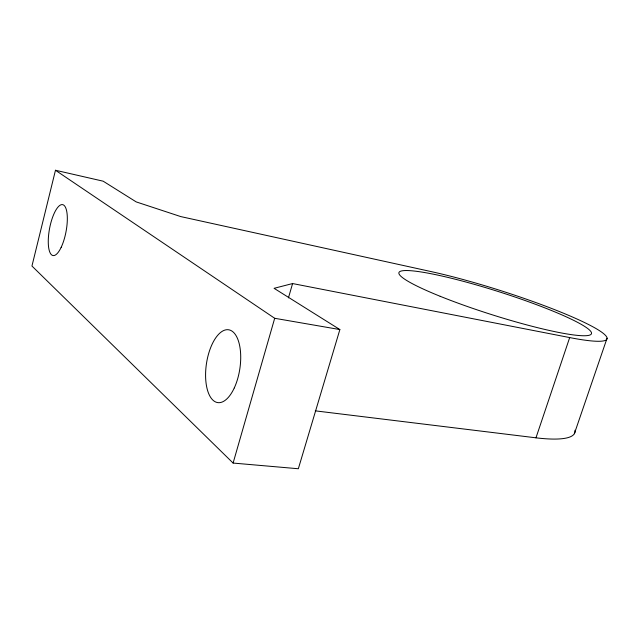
<?xml version="1.0" encoding="UTF-8"?>
<svg xmlns="http://www.w3.org/2000/svg" width="639" height="639" viewBox="0 0 639 639"><rect width="100%" height="100%" fill="white"/><g stroke="black" fill="none" stroke-linecap="round" stroke-linejoin="round"><path stroke-width="0.96" d="M55.473 170.254L31.95 266.032L233.107 463.059L298.341 468.746L339.876 329.564L274.075 288.317L292.582 283.556L569.684 337.576A117.017 13.922 17.6 0 0 595.165 328.063A117.017 13.922 17.6 0 0 472.868 282.23L464.066 279.778A117.017 13.922 17.6 0 0 431.277 271.623L180.757 216.589L136.227 201.916L103.167 181.188L55.473 170.254L274.69 318.286L339.876 329.564M233.107 463.059L274.69 318.286M288.445 297.878L292.582 283.556M315.283 410.853L535.969 437.819L569.684 337.576M574.349 433.745L607.05 338.239M574.996 430.223A115.236 23.443 18 0 1 535.969 437.819M440.199 296.304A101.002 12.005 17.6 0 0 591.267 334.077A101.002 12.005 17.6 0 0 454.265 278.971A101.002 12.005 17.6 0 0 440.199 296.304M234.289 387.921A36.822 16.894 -81.5 0 0 229.345 329.924A36.822 16.894 -81.5 0 0 205.814 380.724A36.822 16.894 -81.5 0 0 234.289 387.921M61.176 247.301A25.903 8.379 -79.3 0 0 63.812 205.175A25.903 8.379 -79.3 0 0 48.388 237.732A25.903 8.379 -79.3 0 0 61.176 247.301"/></g></svg>
